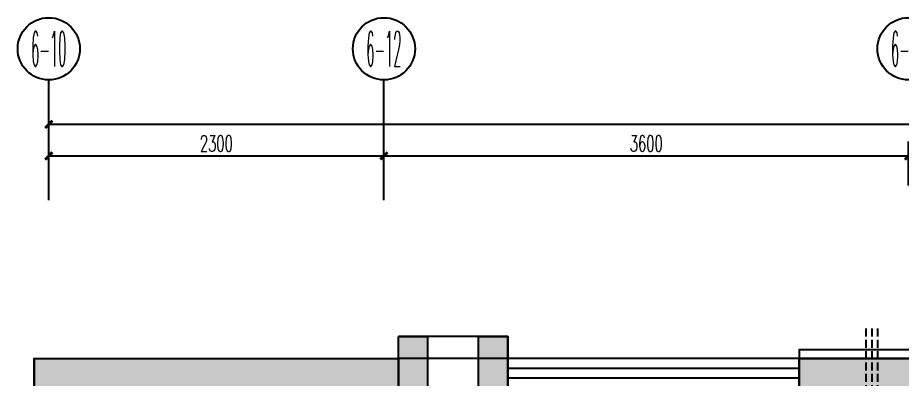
# Model space of a CAD drawing. Extents: x 184967 to 628822, y -100826 to 121332.
# Drawn here: x 200054 to 206118, y -15952 to -13478 of the extents above; entities that cross this region are included whole.
import ezdxf
from ezdxf.enums import TextEntityAlignment as Align

# ---------------------------------------------------------------- set-up
doc = ezdxf.new("R2010")
doc.units = 0
doc.header["$MEASUREMENT"] = 0
doc.linetypes.add('DASH', pattern=[0.35, 0.25, -0.1])
for name, color, linetype in [('AXIS_TEXT', 7, 'Continuous'), ('PUB_DIM', 3, 'Continuous'), ('PUB_HATCH', 7, 'Continuous'), ('WALL', 145, 'Continuous'), ('WINDOW', 141, 'Continuous'), ('保温线', 235, 'Continuous'), ('构造柱', 6, 'Continuous'), ('空调', 8, 'Continuous')]:
    doc.layers.add(name, color=color, linetype=linetype)
doc.styles.add('_TCH_AXIS', font='COMPLEX', dxfattribs={"bigfont": 'GBCBIG'})
doc.styles.add('COMPLEX', font='COMPLEX')
doc.styles.add('尺寸标注', font='txt.shx', dxfattribs={"width": 0.6, "height": 110})
doc.dimstyles.new('1-50', dxfattribs={"dimscale": 50, "dimtxt": 110, "dimasz": 1, "dimexe": 2, "dimexo": 2, "dimgap": 0.6, "dimtad": 1, "dimdec": 0, "dimrnd": 5, "dimtxsty": '尺寸标注', "dimblk": 'ARCHTICK', "dimcen": 2.5, "dimclrd": 251, "dimclre": 251, "dimclrt": 50, "dimadec": 0, "dimazin": 0, "dimtfac": 1, "dimtdec": 0, "dimtix": 1, "dimtmove": 2, "dimatfit": 3, "dimldrblk": 'DOT', "dimfxl": 0, "dimarcsym": 0})

# ---------------------------------------------------------------- blocks, each defined once
blk = doc.blocks.new('*U35')
at = {"color": 251, "linetype": 'DASH', "ltscale": 222}
blk.add_wipeout([(314457.6, -12724.7), (314457.6, -12434.7), (314377.6, -12434.7), (314377.6, -12724.7)], dxfattribs=at).dxf.layer = '空调'
at = {"layer": '空调', "color": 251, "linetype": 'DASH', "ltscale": 222}
for p, q in [((314377.6, -12839.7), (314377.6, -12319.7)), ((314457.6, -12839.7), (314457.6, -12319.7))]:
    blk.add_line(p, q, dxfattribs=at)
at = {"layer": '空调', "color": 250, "linetype": 'DASH', "ltscale": 222}
blk.add_line((314417.6, -12839.7), (314417.6, -12319.7), dxfattribs=at)
blk = doc.blocks.new('$WINLIB2D$00000001')
at = {"color": 0}
for points in [[(-0.5, 0.5), (-0.5, -0.5)], [(-0.5, 0.5), (0.5, 0.5)], [(0.5, -0.5), (0.5, 0.5)], [(0.5, 0.1667), (-0.5, 0.1667)], [(0.5, -0.1667), (-0.5, -0.1667)], [(-0.5, -0.5), (0.5, -0.5)]]:
    blk.add_lwpolyline(points, dxfattribs=at)
blk = doc.blocks.new('_AXISO')
blk.add_circle((0, 0), 0.5)
at = {"layer": 'AXIS_TEXT', "style": 'COMPLEX', "width": 1.041667}
blk.add_attdef('A', text='', height=0.56, dxfattribs=at).set_placement((-0.25, -0.28), (0.25, -0.28), align=Align.FIT)
blk = doc.blocks.new('_ArchTick')
at = {"color": 0, "linetype": 'ByBlock', "const_width": 0.4}
blk.add_lwpolyline([(-0.5, -0.5), (0.5, 0.5)], dxfattribs=at)
blk = doc.blocks.new('*D244')
at = {"layer": 'Defpoints', "color": 0, "linetype": 'ByBlock', "transparency": 16777216}
for p in [(202567.2, -14427), (200267.2, -14729.9), (202567.2, -14729.9)]:
    blk.add_point(p, dxfattribs=at)
at = {"layer": 'PUB_DIM', "color": 251, "lineweight": -2, "transparency": 16777216}
for p, q in [((200267.2, -14629.9), (200267.2, -14327)), ((202567.2, -14629.9), (202567.2, -14327)), ((200267.2, -14427), (202567.2, -14427))]:
    blk.add_line(p, q, dxfattribs=at)
at = {"layer": 'PUB_DIM', "color": 251, "linetype": 'ByBlock', "lineweight": -2, "transparency": 16777216, "xscale": 50, "yscale": 50, "zscale": 50, "rotation": 180}
blk.add_blockref('_ArchTick', (200267.2, -14427), dxfattribs=at)
at = {"layer": 'PUB_DIM', "color": 251, "linetype": 'ByBlock', "lineweight": -2, "transparency": 16777216, "xscale": 50, "yscale": 50, "zscale": 50}
blk.add_blockref('_ArchTick', (202567.2, -14427), dxfattribs=at)
at = {"layer": 'PUB_DIM', "color": 50, "linetype": 'ByBlock', "transparency": 16777216, "insert": (201417.2, -14342), "char_height": 110, "attachment_point": 5, "style": '尺寸标注'}
blk.add_mtext('2300', dxfattribs=at)
blk = doc.blocks.new('_Dot')
at = {"color": 0, "linetype": 'ByBlock', "lineweight": -2}
blk.add_line((-0.5, 0), (-1, 0), dxfattribs=at)
at = {"color": 0, "linetype": 'ByBlock', "const_width": 0.5}
blk.add_lwpolyline([(-0.25, 0, 1), (0.25, 0, 1)], format="xyb", close=True, dxfattribs=at)
blk = doc.blocks.new('*D245')
at = {"layer": 'Defpoints', "color": 0, "linetype": 'ByBlock', "transparency": 16777216}
for p in [(206167.2, -14427), (202567.2, -14729.9), (206167.2, -14729.9)]:
    blk.add_point(p, dxfattribs=at)
at = {"layer": 'PUB_DIM', "color": 251, "lineweight": -2, "transparency": 16777216}
for p, q in [((202567.2, -14629.9), (202567.2, -14327)), ((206167.2, -14629.9), (206167.2, -14327)), ((202567.2, -14427), (206167.2, -14427))]:
    blk.add_line(p, q, dxfattribs=at)
at = {"layer": 'PUB_DIM', "color": 251, "linetype": 'ByBlock', "lineweight": -2, "transparency": 16777216, "xscale": 50, "yscale": 50, "zscale": 50, "rotation": 180}
blk.add_blockref('_ArchTick', (202567.2, -14427), dxfattribs=at)
at = {"layer": 'PUB_DIM', "color": 251, "linetype": 'ByBlock', "lineweight": -2, "transparency": 16777216, "xscale": 50, "yscale": 50, "zscale": 50}
blk.add_blockref('_ArchTick', (206167.2, -14427), dxfattribs=at)
at = {"layer": 'PUB_DIM', "color": 50, "linetype": 'ByBlock', "transparency": 16777216, "insert": (204367.2, -14342), "char_height": 110, "attachment_point": 5, "style": '尺寸标注'}
blk.add_mtext('3600', dxfattribs=at)
blk = doc.blocks.new('*D249')
at = {"layer": 'Defpoints', "color": 0, "linetype": 'ByBlock', "transparency": 16777216}
for p in [(200267.2, -14210), (200267.2, -14729.9), (212767.2, -14729.9)]:
    blk.add_point(p, dxfattribs=at)
at = {"layer": 'PUB_DIM', "color": 251, "lineweight": -2, "transparency": 16777216}
for p, q in [((200267.2, -14460), (200267.2, -14110)), ((212767.2, -14460), (212767.2, -14110)), ((212767.2, -14210), (200267.2, -14210))]:
    blk.add_line(p, q, dxfattribs=at)
at = {"layer": 'PUB_DIM', "color": 251, "linetype": 'ByBlock', "lineweight": -2, "transparency": 16777216, "xscale": 50, "yscale": 50, "zscale": 50, "rotation": 180}
blk.add_blockref('_ArchTick', (200267.2, -14210), dxfattribs=at)
at = {"layer": 'PUB_DIM', "color": 251, "linetype": 'ByBlock', "lineweight": -2, "transparency": 16777216, "xscale": 50, "yscale": 50, "zscale": 50}
blk.add_blockref('_ArchTick', (212767.2, -14210), dxfattribs=at)
at = {"layer": 'PUB_DIM', "color": 50, "linetype": 'ByBlock', "transparency": 16777216, "insert": (206517.2, -14125), "char_height": 110, "attachment_point": 5, "style": '尺寸标注'}
blk.add_mtext('12500', dxfattribs=at)

msp = doc.modelspace()

# ---------------------------------------------------------------- hatches: boundary and pattern name
at = {"layer": 'PUB_HATCH'}
h = msp.add_hatch(color=8, dxfattribs=at)
h.dxf.hatch_style = 1
h.paths.add_polyline_path([(202667.2, -15666.4), (202867.2, -15666.4), (202867.2, -16016.4), (202667.2, -16016.4)])
h = msp.add_hatch(color=8, dxfattribs=at)
h.dxf.hatch_style = 1
h.paths.add_polyline_path([(203217.2, -15666.4), (203417.2, -15666.4), (203417.2, -16016.4), (203217.2, -16016.4)])
h = msp.add_hatch(color=8, dxfattribs=at)
h.dxf.hatch_style = 1
h.paths.add_polyline_path([(200367.2, -18416.4), (200867.2, -18416.4), (200867.2, -18216.4), (200367.2, -18216.4), (200367.2, -16016.4), (202467.2, -16016.4), (202467.2, -18216.4), (201967.2, -18216.4), (201967.2, -18416.4), (202667.2, -18416.4), (202667.2, -15816.4), (200167.2, -15816.4), (200167.2, -18416.4), (200167.2, -18616.4), (200367.2, -18616.4)])
at = {"layer": '构造柱'}
msp.add_hatch(color=7, dxfattribs=at).paths.add_polyline_path([(203217.2, -15666.4), (203417.2, -15666.4), (203417.2, -16016.4), (203217.2, -16016.4)])

# ---------------------------------------------------------------- linework, layer by layer
at = {"layer": 'PUB_DIM', "color": 47}
for p, q in [((200267.2, -14729.9), (200267.2, -13905)), ((202567.2, -14729.9), (202567.2, -13905))]:
    msp.add_line(p, q, dxfattribs=at)
at = {"layer": 'WALL'}
for p, q in [((200167.2, -15816.4), (200167.2, -18316.4)), ((200167.2, -15816.4), (201667.2, -15816.4)), ((201867.2, -15816.4), (202467.2, -15816.4)), ((203417.2, -15816.4), (202667.2, -15816.4)), ((203417.2, -16016.4), (203417.2, -15816.4)), ((205417.2, -15816.4), (205417.2, -16016.4))]:
    msp.add_line(p, q, dxfattribs=at)
for points in [[(203417.2, -15816.4), (203417.2, -15666.4), (202667.2, -15666.4)], [(201967.2, -18216.4), (202467.2, -18216.4), (202467.2, -16016.4), (200367.2, -16016.4), (200367.2, -18216.4), (200867.2, -18216.4), (200867.2, -18416.4), (200367.2, -18416.4), (200367.2, -18616.4), (200167.2, -18616.4), (200167.2, -15816.4), (202667.2, -15816.4), (202667.2, -18416.4), (201967.2, -18416.4), (201967.2, -18216.4)]]:
    msp.add_lwpolyline(points, dxfattribs=at)
for points in [[(202667.2, -15666.4), (202867.2, -15666.4), (202867.2, -16016.4), (202667.2, -16016.4)], [(203217.2, -15666.4), (203417.2, -15666.4), (203417.2, -16016.4), (203217.2, -16016.4)]]:
    msp.add_lwpolyline(points, close=True, dxfattribs=at)
at = {"layer": '构造柱'}
msp.add_lwpolyline([(203217.2, -15666.4), (203417.2, -15666.4), (203417.2, -16016.4), (203217.2, -16016.4)], close=True, dxfattribs=at)

# ---------------------------------------------------------------- block references
at = {"layer": 'PUB_DIM'}
ref = msp.add_blockref('_AXISO', (200267.2, -13691.7), dxfattribs=dict(at, xscale=426.6560000000001, yscale=426.6560000000001, zscale=426.6560000000001))
ref.add_attrib('A', '6-10', dxfattribs={"layer": 'AXIS_TEXT', "height": 241.35, "style": '_TCH_AXIS', "width": 0.28}).set_placement((200146.6, -13812.3), (200387.9, -13812.3), align=Align.FIT)
ref = msp.add_blockref('_AXISO', (202567.2, -13691.7), dxfattribs=dict(at, xscale=426.6560000000001, yscale=426.6560000000001, zscale=426.6560000000001))
ref.add_attrib('A', '6-12', dxfattribs={"layer": 'AXIS_TEXT', "height": 241.35, "style": '_TCH_AXIS', "width": 0.28}).set_placement((202446.6, -13812.3), (202687.9, -13812.3), align=Align.FIT)
ref = msp.add_blockref('_AXISO', (206167.2, -13691.7), dxfattribs=dict(at, xscale=426.6560000000001, yscale=426.6560000000001, zscale=426.6560000000001))
ref.add_attrib('A', '6-13', dxfattribs={"layer": 'AXIS_TEXT', "height": 241.35, "style": '_TCH_AXIS', "width": 0.28}).set_placement((206046.6, -13812.3), (206287.9, -13812.3), align=Align.FIT)
at = {"layer": 'WINDOW', "xscale": 2000, "yscale": -200, "zscale": 2000, "rotation": 180.000000000052}
msp.add_blockref('$WINLIB2D$00000001', (204417.2, -15916.4), dxfattribs=at)
at = {"layer": '空调', "color": 1, "extrusion": (0, 0, -1), "zscale": -1}
msp.add_blockref('*U35', (-520334.8, -3291.8), dxfattribs=at)

# ---------------------------------------------------------------- dimensions: what is measured, and where the dimension line sits
at = {"layer": 'PUB_DIM', "linetype": 'ByBlock'}
for base, p1, p2, picture, middle in [((200267.2, -14210), (212767.2, -14729.9), (200267.2, -14729.9), '*D249', (206517.2, -14125)), ((202567.2, -14427), (200267.2, -14729.9), (202567.2, -14729.9), '*D244', (201417.2, -14342)), ((206167.2, -14427), (202567.2, -14729.9), (206167.2, -14729.9), '*D245', (204367.2, -14342))]:
    dim = msp.add_linear_dim(base=base, p1=p1, p2=p2, dimstyle='1-50', override={"dimfxl": 5, "dimfxlon": 1}, dxfattribs=at)
    dim.commit()
    dim.dimension.update_dxf_attribs({"geometry": picture, "text_midpoint": middle})

# ---------------------------------------------------------------- next in the draw order: hatches: boundary and pattern name
at = {"layer": 'PUB_HATCH'}
h = msp.add_hatch(color=8, dxfattribs=at)
h.dxf.hatch_style = 1
h.paths.add_polyline_path([(205417.2, -15816.4), (206267.2, -15816.4), (206267.2, -18716.4), (206067.2, -18716.4), (206067.2, -16016.4), (205417.2, -16016.4)])

# ---------------------------------------------------------------- next in the draw order: linework, layer by layer
at = {"layer": 'WALL'}
msp.add_line((206267.2, -15816.4), (205417.2, -15816.4), dxfattribs=at)
msp.add_lwpolyline([(205417.2, -16016.4), (205417.2, -15816.4), (206267.2, -15816.4), (206267.2, -18716.4), (206067.2, -18716.4), (206067.2, -16016.4), (205417.2, -16016.4)], dxfattribs=at)
at = {"layer": '保温线'}
msp.add_lwpolyline([(206617.2, -16716.4), (206617.2, -16656.4), (206327.2, -16656.4), (206327.2, -15756.4), (205417.2, -15756.4), (205417.2, -15816.4)], dxfattribs=at)

doc.saveas('drawing.dxf')
